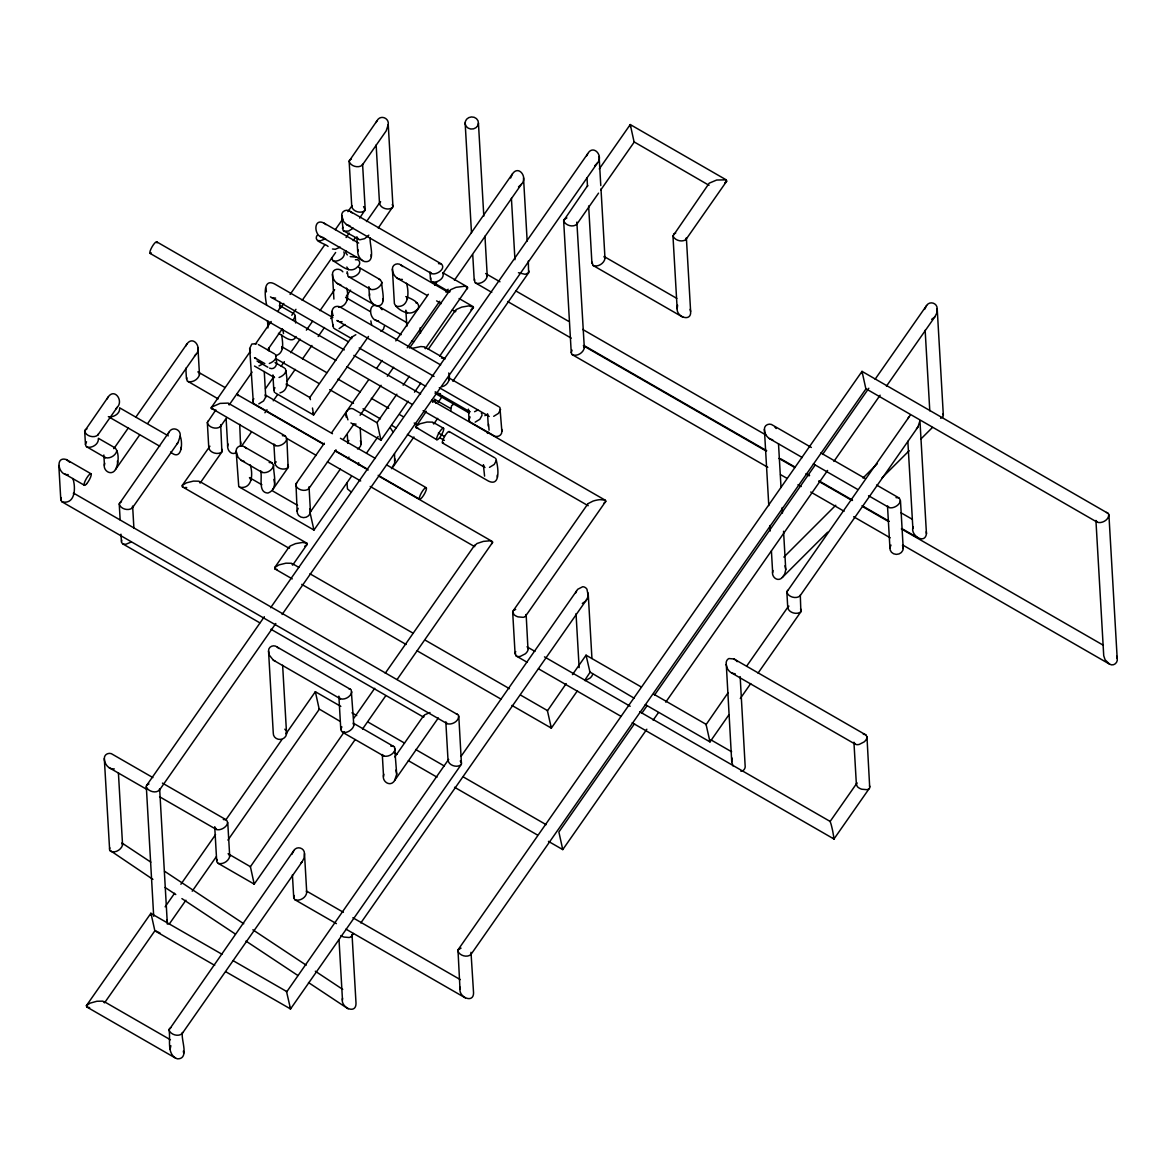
<?xml version="1.0" encoding="UTF-8"?>
<svg xmlns="http://www.w3.org/2000/svg" width="1176" height="1176" viewBox="0 0 1176 1176"><rect width="100%" height="100%" fill="white"/><g stroke="black" fill="none" stroke-linecap="round" stroke-linejoin="round"><path stroke-width="1.5" d="M74.132 493.45L458.375 715.037C460.022 720.594 451.966 725.489 447.056 723.622L62.049 501.858L60.814 500.123L61.314 497.595M72.868 478.514C75.837 487.202 75.602 504.813 62.049 501.858M336.395 923.63L295 899.787L293.75 898.038L294.25 895.509M169.006 1029.941C170.52 1034.807 178.708 1037.173 182.295 1033.395L182.486 1032.455C180.457 1038.922 190.144 1059.326 177.267 1058.826C165.963 1054.343 170.917 1038.878 169.006 1029.941L293.897 850.454C296.969 845.603 304.525 847.881 304.496 853.585L306.716 892.187C306.495 897.435 299.851 901.492 295 899.787M575.637 593.072A13.039 11.481 57.2 0 1 577.784 589.25L582.679 586.75A4.91 4.322 57.2 0 1 586.956 589.22L588.118 595.232A13.039 11.481 57.2 0 1 585.486 601.259L582.311 603.464M471.003 952.31L473.56 992.97C473.472 1003.76 458.905 997.13 459.992 989.119L457.978 949.899L862.023 371.381L1108.483 513.603C1110.144 519.16 1102.074 524.055 1097.179 522.188L865.698 388.609M340.878 935.582A4.91 2.014 23.6 0 0 344.009 937.066L349.081 937.507A13.039 5.336 23.6 0 0 351.947 935.64L352.05 934.67L356.005 1003.113C356.299 1015.3 339.761 1007.082 342.554 998.203M732.971 765.899L731.737 761.842L726.18 662.5A4.91 3.998 -84.7 0 1 728.929 658.545L733.986 658.972L865.859 734.926L866.962 736.764L869.725 787.817A13.039 5.336 23.6 0 1 866.844 789.669L861.788 789.228A4.91 2.014 23.6 0 1 857.495 786.759L856.393 784.671L853.938 742.218L855.04 744.055A13.039 6.203 -44.1 0 0 859.2 744.437L864.095 741.938A4.91 2.337 -44.1 0 0 866.859 737.999L866.962 736.764M731.737 761.842L731.795 759.902A4.91 3.998 -84.7 0 1 732.31 758.197M875.12 379.216L926.6 305.495C929.672 300.659 937.228 302.938 937.198 308.641L943.328 415.143L942.814 417.113L940.624 418.215M153.689 916.236L146.28 785.921L264.335 616.739M458.787 716.037L461.462 764.062C458.258 768.457 448.497 765.694 448.13 760.255L448.629 759.402L286.532 992.118M672.966 235.994L709.216 183.162L716.669 180.031L726.209 179.84L726.709 181.163L685.843 239.669C681.83 242.418 674.906 240.477 672.966 235.994L677.17 308.876C676.582 317.197 691.65 322.312 690.621 311.375L686.372 237.831L685.843 239.669M270.627 607.713L587.632 153.835C593.16 143.825 603.788 155.805 597.481 162.92L282.108 614.475M250.223 866.947L344.377 731.751M309.611 397.811L351.639 337.247L355.828 334.704M547.355 710.951L566.2 683.609M706.012 724.725L728.135 692.664M170.123 1049.271L170.858 1045.714M459.992 989.119L460.139 987.208M527.333 662.382L516.205 655.973L515.206 652.915A4.91 2.337 -44.1 0 1 515.735 651.592M515.676 609.506A13.039 5.336 23.6 0 0 512.81 611.373L513.809 614.431A4.91 2.014 23.6 0 0 518.101 616.885L523.173 617.327A13.039 5.336 23.6 0 0 526.039 615.46L526.142 614.489L528.024 649.887A4.91 2.337 -44.1 0 1 525.275 653.827L520.38 656.355A13.039 6.203 -44.1 0 1 516.205 655.973M221.955 954.236L150.851 913.37L86.362 1005.7L86.862 1007.023L175.489 1058.077M139.547 435.105L115.557 469.459C111.382 476.795 101.856 470.209 104.737 463.226M98.387 438.295L115.263 448.012C119.452 453.275 118.658 463.344 115.557 469.459M180.178 436.105L178.135 442.411L132.344 507.959C128.478 511.266 120.275 509.002 119.232 503.887L169.079 432.092C172.343 425.962 181.295 429.475 180.178 436.105C183.118 443.146 181.663 461.815 170.564 452.025M135.725 417.318L186.852 344.112C193.276 334.704 202.478 348.008 195.892 354.432L147.897 423.154M235.803 452.848C230.378 455.7 226.292 448.629 227.968 443.925M240.58 446.086L239.713 424.374M351.418 476.427L313.963 530.067L238.757 486.658L236.156 451.114C235.861 446.439 241.594 444.278 244.917 447.174L271.979 462.771L273.611 465.475C273.082 473.737 279.094 489.098 267.907 493.053C257.706 492.67 262.527 477.412 260.69 471.532M388.242 124.597L386.184 130.889L362.252 165.169C358.386 168.477 350.183 166.213 349.14 161.097L377.143 120.584C380.392 114.454 389.359 117.968 388.242 124.597L392.96 206.564L378.26 228.026M346.949 482.66L347.479 488.937L351.374 492.171M358.401 464.902L358.68 462.683M394.533 453.789L394.68 463.021L391.505 468.68M438.31 717.963L394.651 780.467C390.476 787.802 380.95 781.217 383.832 774.234M353.726 723.402L394.577 747.01L396.709 774.175L394.651 780.467M443.073 273.2L512.427 173.901C518.851 164.478 528.053 177.782 521.468 184.206L454.406 280.241M856.393 784.671L856.51 783.701M827.625 532.199L782.319 577.46C777.615 582.752 770.545 576.299 772.941 570.522M783.554 531.287L785.759 569.625L784.789 573.903L782.319 577.46M767.796 467.298L572.227 354.652L571.257 352.741L572.05 350.139M683.065 317.314L592.91 265.379L592.116 262.219M576.857 222.088L584.31 347.655C583.59 352.726 576.99 356.857 572.227 354.652M600.995 188.954L604.993 258.382C604.288 263.453 597.673 267.584 592.91 265.379M152.909 879.383L109.647 850.16L104.311 758.593C104.017 753.934 109.75 751.758 113.072 754.669L152.88 777.586M253.384 403.368L249.665 348.537L251.811 344.039L256.677 343.686M266.629 304.937C265.394 299.174 261.88 277.551 274.405 283.842L332.867 317.52M286.415 732.001A6.659 6.071 -3.3 0 1 280.476 739.41A6.659 6.071 -3.3 0 1 273.273 733.133L268.54 651.078C268.246 646.403 273.979 644.227 277.301 647.138L351.227 689.798L353.814 725.21C353.285 730.443 342.598 736.161 340.79 729.487L338.864 696.148M333.896 299.057L332.47 274.39C332.205 268.525 339.908 267.658 342.848 271.818M341.701 215.487C341.393 210.813 347.126 208.652 350.463 211.548L441.338 263.894C446.38 268.569 436.487 275.493 431.577 273.582L346.494 224.572L343.51 221.5L341.701 215.487L343.127 230.569L359.768 239.801L364.678 238.654L368.808 235.156M333.646 328.163C332.382 322.268 327.795 304.363 339.144 306.539M370.175 237.684C369.073 243.638 376.864 263.703 364.251 261.513C359.827 259.617 356.842 254.428 357.989 249.665M346.303 417.304C344.053 411.879 349.845 405.705 354.873 409.895L377.158 422.816L380.95 440.221L350.918 422.919M358.651 267.246L380.26 279.697L381.891 282.402C380.95 288.252 388.33 307.891 375.938 305.657C371.513 303.761 368.514 298.572 369.676 293.809M405.793 296.587C413.834 299.336 425.433 305.892 413.702 312.037C407.293 315.521 396.724 309.126 394.386 303.57L392.402 269.113C392.108 264.453 397.841 262.277 401.178 265.173L448.13 292.221M384.405 326.046L383.376 329.427L380.818 331.206M489.069 430.166L488.569 424.271M499.918 407.396L501.858 431.269C502.152 435.928 496.419 438.104 493.082 435.194L470.665 422.287M495.713 458.434C497.874 464.594 501.608 487.29 488.599 481.16L407.41 434.4M768.795 505.577L764.4 429.402C764.106 424.727 769.839 422.566 773.176 425.462L811.352 447.453M910.239 415.231L786.847 591.895C787.891 597.011 796.108 599.275 799.959 595.967L917.883 427.108L919.941 420.817L926.453 533.772C924.836 545.149 909.651 534.845 913.164 526.774M571.257 352.741L563.642 220.618L587.706 185.499M563.642 220.618C565.156 225.483 573.329 227.85 576.931 224.072L577.122 223.131M457.787 950.84C459.301 955.706 467.475 958.072 471.076 954.295L471.267 953.354M116.88 450.717C115.792 455.421 110.191 458.875 105.487 457.699L86.127 446.454L85.451 444.396L86.524 441.75M259.822 622.824L123.024 544.032L121.51 542.474L121.716 540.034M218.163 398.899L187.116 380.921L186.763 377.57M197.95 348.125L199.479 374.585C198.376 379.289 192.776 382.744 188.072 381.568M252.708 401.295L253.766 398.649M279.741 302.056L280.05 307.539L277.874 311.493M264.262 371.498L265.732 397.018L263.542 400.972L258.823 403.868M281.623 334.734C282.593 342.01 285.077 353.241 275.537 355.725M250.223 464.858C253.09 473.707 252.605 489.348 239.713 487.29M274.508 392.387L273.817 390.314L274.89 387.668M294.588 314.227L295.264 316.285L293.074 320.254M285.283 368.558C287.547 372.542 282.431 376.32 279.065 377.481M285.959 370.631C286.591 378.157 290.046 390.212 279.947 392.887M273.611 465.475C272.523 470.18 266.923 473.634 262.219 472.458L240.962 460.198L237.978 457.126L236.156 451.114M211.283 407.278L220.044 403.397L228.085 403.103L285.239 435.928C290.266 440.603 280.373 447.527 275.478 445.616L211.004 408.043L250.165 351.609M342.451 228.497L342.775 227.203M332.97 326.09L333.293 324.811M347.581 272.935L347.934 276.301L370.499 289.384C375.188 290.56 380.789 287.106 381.891 282.402M346.538 288.105C349.007 295.529 348.022 306.216 338.644 307.318M355.152 739.586L254.207 884.117L218.31 863.434L216.81 861.876L217.001 859.435M162.435 783.098L226.115 819.775C231.157 824.45 221.264 831.373 216.355 829.462L159.583 796.755M227.747 822.48L229.717 856.451C228.614 861.17 223.014 864.625 218.31 863.434M406.484 283.21C409.189 292.118 409.292 308.332 396.018 306.274M411.629 348.464L420.832 346.553L424.257 346.846L425.3 348.713L467.739 287.561L464.946 286.194L456.009 287.341L450.511 289.781L449.702 292.045L431.107 281.24L430.754 277.889M340.79 729.487L341.863 726.856M351.903 691.87C350.801 696.574 345.2 700.043 340.496 698.853L273.332 660.162L269.333 655.135L268.54 651.078M448.732 372.983C450.82 378.731 448.159 385.052 442.22 386.669M491.759 292.368L474.913 282.578L474.56 279.226M484.953 236.156L487.261 276.242C486.173 280.946 480.572 284.401 475.868 283.225M469.709 421.655L469.033 419.582L470.106 416.951M395.254 749.083C394.151 753.787 388.565 757.241 383.861 756.065L342.422 732.192M482.057 415.304L479.881 419.259L475.163 422.155M500.594 409.469L498.418 413.423L493.685 416.319M496.39 460.507L494.214 464.461L489.495 467.357M876.561 485.026L898.832 497.845C903.874 502.52 893.981 509.443 889.071 507.532L868.564 495.728M677.596 305.157L677.17 308.876M109.53 849.057L109.853 847.808M118.408 772.779L122.569 844.956C121.363 849.778 114.733 853.717 110.206 851.057M510.649 177.973L512.427 173.901M209.916 446.189L182.265 485.379L182.353 486.79L289.208 548.339L290.002 546.076L295.514 543.635L302.511 542.459L306.892 543.209L306.965 544.62L292.633 565.156L291.589 563.289L285.93 563.186L278.962 564.906L274.772 567.464L274.861 568.875L292.251 578.886M351.639 337.247L351.727 338.659L334.601 328.795M439.692 356.122L473.531 307.289L468.798 305.892L461.8 307.083L456.288 309.509L455.48 311.772L452.334 309.964M426.344 411.321L415.613 427.079L436.737 439.677M474.354 546.017L476.941 543.533L483.395 541.372L489.951 540.813L492.759 542.18L397.135 679.463M429.975 712.509L424.462 714.949L423.654 717.198L270.95 629.248M84.687 431.033L108.163 397.003C114.587 387.58 123.789 400.898 117.203 407.308L97.799 435.105C93.933 438.413 85.716 436.164 84.687 431.033L85.451 444.396M97.799 435.105L98.137 434.209M132.344 507.959L132.579 506.048M220.676 424.654L221.896 451.907C218.045 455.2 209.828 452.951 208.784 447.821L207.329 422.507L215.855 409.895M208.784 447.821L209.137 446.924M207.329 422.507C208.373 427.623 216.575 429.887 220.441 426.579L220.779 425.668M362.252 165.169L362.59 164.258L365.221 209.725L359.65 218.104M364.869 210.622C361.017 213.929 352.8 211.665 351.756 206.55L352.109 205.638L347.905 211.665M346.009 250.929L345.773 252.855L347.317 254.927M347.214 271.671L346.979 273.596M286.87 438.633L288.135 467.534C284.283 470.841 276.066 468.577 275.022 463.462L276.154 461.815M392.622 207.461C388.756 210.769 380.554 208.505 379.51 203.389L380.627 201.743M297.161 511.34L295.97 483.821L324.341 443.205M295.632 484.733C296.661 489.848 304.878 492.112 308.729 488.804L308.965 486.879M452.848 381.245L528.597 272.803L528.318 261.057M799.959 595.967L800.297 595.056L800.871 611.785C797.019 615.077 788.802 612.828 787.758 607.713L788.89 606.066M291.883 854.364L293.897 850.454M924.571 309.42L926.6 305.495M586.677 155.849L587.632 153.835M296.029 336.498C292.412 344.671 282.828 335.366 278.433 333.337M317.211 235.185C312.757 241.815 325.017 243.256 328.075 246.46M107.089 398.929L108.163 397.003M185.779 346.053L186.852 344.112M168.006 434.017L169.079 432.092M376.055 122.51L377.143 120.584M907.769 418.73L908.842 416.804M146.236 786.906C148.132 791.477 156.379 793.976 159.598 789.728L159.642 788.743L167.359 924.174M182.295 1033.395L302.085 861.89L304.099 857.98L304.496 853.585M886.439 386.169L934.788 316.947L936.802 313.036L937.198 308.641M113.822 448.688L128.419 427.785M255.412 344.083L271.186 321.504M280.638 307.965L283.798 303.452M290.104 294.426L324.782 244.77M335.292 229.717L342.642 219.192M252.105 372.086L229.129 404.985L229.055 403.574M267.76 349.669L282.387 328.736M291.78 315.271L295.955 309.303M302.217 300.321L335.63 252.487M346.082 237.537L349.213 233.054M220.441 426.579L226.718 417.583M353.197 240.654L355.24 237.728M366.515 221.573L379.848 202.478M265.511 388.653L273.89 376.658M281.211 366.162L284.357 361.664M290.648 352.653L300.071 339.158M306.363 330.162L312.64 321.166M319.975 310.67L334.631 289.663M221.896 451.907L200.126 483.086L199.082 481.205L193.423 481.102L186.455 482.836L182.265 485.379M241.933 445.675L251.326 432.209M264.909 412.761L266.996 409.777M273.258 400.795L277.448 394.813M286.841 381.362L295.205 369.396M302.511 358.915L311.919 345.465M318.181 336.483L324.458 327.516M330.721 318.534L332.808 315.55M346.391 296.102L350.566 290.119M368.456 336.439L313.595 414.981L275.449 393.019M272.611 489.775L288.135 467.534M331.691 432.665L368.47 380.01M376.879 367.985L382.126 360.459M395.798 340.893L428.373 294.265M434.664 285.239L436.766 282.225M308.729 488.804L335.983 449.791M343.319 439.295L353.8 424.286M360.091 415.275L381.039 385.272M387.33 376.276L393.622 367.265M407.249 347.758L439.736 301.247M446.013 292.251L448.115 289.237M409.498 348.081L449.629 290.634M340.276 469.136L310.008 512.471L313.963 530.067L313.507 529.112M274.772 567.464L289.12 546.928M376.996 422.64L396.856 394.195M403.133 385.214L409.395 376.232M428.226 349.287L455.406 310.361M366.589 453.025L378.128 436.487M408.219 401.178L380.95 440.221L380.495 439.28M414.511 392.167L420.802 383.155M159.113 790.581L275.801 623.5M432.621 402.339L434.723 399.34L450.393 408.366M599.26 168.947L630.262 124.568L726.209 179.84M392.902 467.107L413.937 436.972M438.134 402.339L442.338 396.312M437.692 418.347L433.738 424.007L432.695 422.14L427.035 422.037L420.067 423.757L415.878 426.315M576.931 224.072L598.54 193.143M600.789 189.909L634.143 142.178L630.262 124.568L630.439 126.934M165.14 906.814L174.592 893.275M180.898 884.249L215.561 834.622M226.071 819.569L281.74 739.851M285.944 733.839L315.359 691.723L340.82 706.394M150.969 913.34L154.864 930.804L104.532 1002.863L102.9 1001.143L96.888 1001.261L90.052 1003.157L86.362 1005.7M169.109 924.277L185.911 900.228M192.202 891.217L216.355 856.643M227.909 840.105L319.24 709.334L315.359 691.723L315.344 692.752M353.785 718.286L374.732 688.283M385.258 673.216L474.634 545.252M362.517 729.046L385.61 695.957M394.842 756.932L423.58 715.787M513.368 610.535L587.471 504.445M525.466 616.298L605.743 501.358M461.051 756.359L576.534 591.014M225.733 971.714L290.531 1008.949L460.963 764.914M351.374 936.478L353.476 933.465M360.826 922.94L586.736 599.495M572.462 674.627L586.045 655.179L641.302 687.005M577.46 690.724L551.338 728.12L511.913 705.409M584.781 680.257L590.029 672.349L586.045 655.179L586.133 656.59M471.076 954.295L865.903 388.977L862.023 371.381L862.214 373.748M634.525 723.696L558.879 831.991L562.76 849.601L548.442 841.355M641.89 713.156L647.138 705.644M654.488 695.104L815.233 464.946M822.597 454.421L868.814 388.242M646.844 729.223L562.76 849.601L562.231 848.278M653.136 720.197L658.398 712.671M665.748 702.145L827.595 470.429M833.902 461.404L880.133 395.195M747.069 665.543L788.096 606.801M728.797 714.964L709.995 741.894L645.271 704.6M740.292 698.515L750.729 683.565M758.05 673.098L800.871 611.785M830.05 821.568L857.083 782.878M632.188 722.784L833.975 839.002L869.152 788.64M597.481 162.92L594.644 165.904M563.833 219.677L566.891 217.928M169.197 1029L170.887 1027.603M457.978 949.899L461.036 948.15M726.709 181.163L724.769 182.853M344.921 324.458L339.085 328.663M115.821 408.895L117.203 407.308M194.51 356.005L195.892 354.432M176.738 443.984L178.135 442.411M521.468 184.206L518.484 186.911M347.581 458.669L348.978 457.096M916.501 428.696L917.883 427.108M487.408 433.415L488.54 432.283M783.892 557.086L835.754 505.254M862.993 478.044L877.252 463.8M881.985 477.882L909.151 450.731M920.808 439.089L932.45 427.461M300.615 863.331L302.085 861.89M934.788 316.947L931.657 319.328M466.593 289.178L467.475 288.326M473.252 308.068L470.944 309.788M306.965 544.62L304.657 546.34M491.597 543.797L492.479 542.945M349.478 160.186L351.418 158.936M85.025 430.137L86.965 428.873M119.57 502.975L121.51 501.726M207.667 421.596L208.446 420.861M295.97 483.821L296.749 483.086M528.597 272.803L525.187 274.317L518.454 272.744M787.185 590.984L787.964 590.249M353.285 228.173L348.566 231.069L344.083 231.202M484.909 415.701L486.32 414.511M603.994 503.049L605.155 502.181A4.91 1.985 -13.5 0 0 605.052 500.094L431.754 400.281M673.51 234.156L675.685 233.054M146.765 785.068L148.955 783.966M325.576 238.699L320.592 240.786L317.77 240.521M340.29 247.166L335.307 249.268L332.485 249.003M262.292 364.222L258.985 365.912M130.815 542.195L125.832 544.297L123.024 544.032M477.868 410.012L474.56 411.718M454.127 403.941L451.555 405.72L450.702 411.1M269.319 363.472C272.685 362.311 277.815 358.548 275.551 354.564M585.031 680.683L589.926 678.17A4.91 2.337 -44.1 0 0 592.675 674.23M740.895 771.265L742.453 770.883A4.91 3.998 -84.7 0 0 745.202 766.928L740.16 676.612M440.441 393.695L435.002 393.196M356.828 257.176L350.213 256.603M154.864 930.804L214.694 965.364M286.518 991.515L290.531 1008.949M402.383 279.418C396.782 280.197 392.372 274.287 392.402 269.113M275.61 298.087L272.185 297.793M340.437 321.812L342.098 321.695M356.078 424.139L352.668 423.845M114.293 768.913C108.692 769.677 104.282 763.783 104.311 758.593M355.417 259.778C360.091 258.5 361.15 264.482 357.68 266.687C349.992 275.111 340.305 264.482 333.175 260.91L331.544 258.206M438.516 263.644L441.338 263.894M441.397 358.004L445.175 358.886M109.647 416.936C114.16 416.995 120.011 413.511 119.629 408.498M282.416 435.679L285.239 435.928M269.172 462.506L271.979 462.771M896.024 497.595L898.832 497.845M390.8 746.113L393.622 746.378M223.308 819.525L226.115 819.775M184.808 487.511L186.734 487.555M68.193 474.59C58.403 476.206 54.537 455.671 66.37 459.581L90.875 473.693M735.279 673.863L731.781 673.054A13.039 10.613 -84.7 0 1 727.356 668.497L726.121 664.44M160.068 933.068L155.673 930.863M89.655 1007.612L86.862 1007.023M418.406 428.446L415.966 427.726M213.811 409.41L211.357 408.689M277.315 569.596L274.861 568.875M350.007 225.91L346.494 224.572M323.841 237.64C313.58 237.684 312.772 216.825 324.297 223.278L358.651 243.064M340.79 284.812C335.924 284.077 332.499 279.138 332.47 274.39M378.554 320.974C368.309 321.019 367.485 300.159 379.01 306.613L406.661 322.547M772.72 439.824C767.855 439.089 764.429 434.15 764.4 429.402M258.764 361.914L260.528 362.34M269.598 368.161C275.008 370.558 278.374 363.487 275.816 359.239M244.476 461.536L240.962 460.198M432.062 281.873C436.928 283.328 445.175 278.271 442.779 272.832M333.175 260.91C338.041 262.351 346.288 257.309 343.892 251.855M378.981 279.388L380.26 279.697M348.89 276.933C353.755 278.389 362.002 273.332 359.606 267.893M415.981 302.894L417.274 303.202M113.969 447.703L115.263 448.012M87.083 447.086C91.934 448.335 98.681 444.308 98.358 438.971M348.978 688.857L350.272 689.165M605.052 500.094L599.995 499.653A13.039 5.277 -13.5 0 0 592.954 501.123L588.044 503.637A4.91 1.985 -13.5 0 0 587.5 505.165M902.933 545.135L1109.63 664.19C1113.628 666.601 1118.244 662.573 1117.185 658.266L1108.895 514.603M1106.469 512.442L1107.66 512.854M456.361 713.876L457.537 714.288M182.353 486.79L183.309 487.261M411.923 340.878L413.673 341.804M338.673 321.401L336.924 320.489L434.106 376.452M256.206 358.562L254.457 357.636L264.835 363.604M273.332 660.162L275.081 661.088M709.025 185.308L633.938 141.796M676.803 298.395L604.023 256.471L604.993 258.382M820.892 452.951L865.433 478.603M485.629 273.538L499.962 281.784M515.867 290.942L568.375 321.195M582.708 329.442L765.694 434.855M900.963 512.765L912.106 519.175M769.207 438.486L802.326 457.567M813.366 463.932L857.524 489.363M507.65 301.526L571.227 338.144M583.943 345.465L766.708 450.731M781.011 458.978L795.314 467.21M806.427 473.619L809.617 475.457M819.143 480.94L852.527 500.168M862.052 505.665L889.071 521.218M901.786 528.553L917.677 537.697M583.34 345.744L766.208 451.07M778.938 458.405L794.844 467.563M805.972 473.972L809.147 475.81M818.687 481.293L852.085 500.535M863.213 506.944L888.659 521.6M901.375 528.935L1103.338 645.256M443.323 273.053L467.386 286.915M780.511 474.619L786.876 478.279M798.004 484.688L801.179 486.526M810.72 492.024L844.103 511.251M853.644 516.749L890.217 537.814M459.081 298.542L473.178 306.657M397.209 278.212L427.138 295.441M436.59 300.88L441.309 303.614M320.328 236.303L362.502 260.587M337.277 283.475L374.189 304.746M345.597 297.366L370.337 311.611M425.212 347.302L444.219 358.254M375.041 319.637L401.163 334.69M340.878 307.45L440.662 364.928M449.056 378.01L498.962 406.764M439.295 387.698L489.201 416.451M270.436 296.866L348.067 341.584M359.165 347.978L425.712 386.301M435.208 391.77L470.062 411.85L469.106 411.218M435.943 393.828L469.195 412.982M279.947 305.701L293.632 313.595M156.702 241.844L344.303 349.904M353.844 355.402L420.626 393.872M150.175 253.443L335.851 360.385M346.949 366.794L412.012 404.265M423.125 410.659L588.162 505.724M433.65 422.596L443.602 428.329A6.659 1.588 -60.1 0 1 439.383 437.972A6.659 1.588 -60.1 0 1 437.516 435.723A6.659 1.588 -60.1 0 1 443.602 428.329M449.35 431.651L494.758 457.802M438.383 432.974L444.41 436.458M282.387 347.082L326.854 372.704M337.968 379.098L360.209 391.902M371.322 398.311L388.786 408.366M399.913 414.775L403.089 416.598M414.202 423.007L417.377 424.83M439.603 437.648L444.381 440.383M442.485 442.999L484.997 467.489M258.426 344.612L274.596 353.917M275.801 358.592L318.608 383.258M329.706 389.653L353.491 403.353M363.002 408.822L380.451 418.876M391.549 425.271L396.312 428.005M275.066 362.59L284.327 367.926M257.015 361.003L267.849 367.235M286.753 384.214L309.641 397.4L310.479 399.649M254.501 366.045L274.567 377.614M265.688 395.224L332.485 433.709M340.437 438.28L375.423 458.449M386.566 464.858L426.329 487.761A6.659 1.588 -60.1 0 1 422.11 497.404A6.659 1.588 -60.1 0 1 420.244 495.155A6.659 1.588 -60.1 0 1 426.329 487.761M731.781 673.054L855.04 744.055M254.339 404L324.194 444.234M335.307 450.643L367.059 468.93M378.172 475.339L419.465 499.109M199.435 372.792L224.91 387.463M237.64 394.798L323.62 444.322M334.763 450.746L368.206 470.003M379.348 476.427L492.391 541.533M286.253 438.119L316.344 455.45M327.428 461.83L360.694 480.984M370.19 486.452L474.707 546.664M653.944 694.281L706.041 724.298L709.995 741.894L709.554 740.939M710.98 739.88L731.648 751.787M634.217 698.235L589.558 671.819M261.895 484.762L249.474 477.618L251.105 480.308M272.759 491.024L297.587 505.327M119.687 407.851L168.3 435.855M527.01 646.829L534.948 651.401M544.473 656.884L630.174 706.261M639.7 711.745L830.153 821.436L831.153 824.494A13.039 0.867 78.2 0 1 832.682 830.903L834.078 838.885M108.354 416.627L159.73 446.219M538.461 668.776L621.075 716.375M200.038 481.675L306.892 543.209M292.545 563.745L298.88 567.405M309.964 573.785L412.923 633.085M425.594 640.376L509.443 688.68M520.512 695.045L547.384 710.539L551.338 728.12L550.5 725.871M301.747 584.354L406.117 644.477M417.186 650.842L500.858 699.044M64.709 473.943L84.481 485.32M351.962 712.818L356.74 715.567M367.882 721.976L404.5 743.07M415.628 749.48L444.278 765.988M463.388 776.983L546.149 824.67M339.923 721.255L319.034 708.952M394.048 752.419L397.238 754.257M408.366 760.666L437.016 777.174M454.539 787.258L537.3 834.931M109.118 767.693L146.971 789.493M307.054 891.364L343.392 912.282M352.874 917.75L460.286 979.623M228.085 853.747L250.414 866.697L254.207 884.117L253.751 883.161M345.95 929.128L465.373 997.909M232.995 960.601L286.635 991.486M104.047 1001.54L170.417 1039.775M1109.63 664.19L1105.117 659.81L1103.735 655.767L1095.929 520.453L1097.179 522.188M66.37 459.581L69.619 462.153M150.822 862.14L121.892 842.957L122.569 844.956M164.537 871.225L243.741 923.748M252.869 929.804L306.186 965.158M315.315 971.214L342.731 989.398M165.11 887.468L175.783 894.554M181.898 898.596L235.274 933.994M245.96 941.079L297.822 975.463M308.494 982.548L348.155 1008.846M889.071 507.532L887.557 505.974M431.577 273.582L430.063 272.024M358.489 239.507L356.857 236.802L357.695 251.502M348.464 269.716L346.832 267.011M407.499 312.889L405.999 311.331M370.499 289.384L368.985 287.826M197.847 371.881L198.788 372.513M275.478 445.616L273.964 444.058M262.219 472.458L260.704 470.9M104.532 457.067L105.487 457.699M340.496 698.853L338.997 697.294M383.861 756.065L382.347 754.507M216.355 829.462L214.723 826.757L216.678 860.729M390.3 427.755L393.254 432.342M350.463 211.548L352.08 212.915M401.178 265.173L402.78 266.54M324.297 223.278L325.914 224.631M244.917 447.174L246.534 448.541M277.301 647.138L278.918 648.505M447.056 723.622L445.822 721.888L448.085 761.24M363.56 206.623L365.221 209.725M460.242 760.99L461.492 763.077M774.778 426.829L776.145 428.549M380.627 307.98L381.994 309.7M487.687 414.893L488.246 415.804M481.381 413.246L481.94 414.158M406.734 297.219L407.425 299.292M448.453 377.746L449.129 379.819M484.042 466.857L483.365 464.785L484.585 476.133M346.553 297.998L347.229 300.071M279.374 305.466L280.05 307.539M281.755 346.802L282.431 348.875M286.18 383.964L286.856 386.037M273.053 376.055L273.611 376.981M265.056 394.945L265.732 397.018M353.138 723.152L353.814 725.21M229.041 854.393L229.717 856.451M800.533 608.8L801.209 610.873M392.284 204.492L392.96 206.564M287.811 464.564L288.488 466.637M221.558 448.923L222.249 450.996M347.934 419.847L346.111 413.834M833.975 839.002L833.417 837.488M290.399 1008.979L289.796 1007.259M306.304 891.188L306.716 892.187M73.368 493.273L73.779 494.273M942.917 413.996L943.328 415.143M784.98 565.744L785.759 569.625M527.774 647.623L528.112 648.667M869.505 785.803L869.843 786.847M395.915 770.104L396.709 774.175M273.861 479.411L274.655 483.483M237.39 393.74L238.008 395.665M371.631 324.958L370.837 320.886M332.911 315.447L332.117 311.39M283.534 333.572L282.74 329.5M266.438 291.839L265.644 287.782M268.334 324.811L267.54 320.739L267.952 327.942M250.459 352.609L249.665 348.537M312.757 412.747L313.595 414.981L312.478 408.013M436.031 403.339L434.723 399.34L434.797 400.751M584.031 346.567L584.31 347.655M166.845 919.97L167.33 921.984M1116.715 656.208L1117.185 658.266M690.136 309.332L690.621 311.375M183.353 1051.079L183.677 1053.123M151.028 915.148L150.851 913.37M528.832 270.892L528.935 271.906M487.143 275.096L487.261 276.242M199.347 373.439L199.479 374.585M926.276 531.758L926.453 533.772M501.682 429.255L501.858 431.269M497.183 475.222L497.36 477.235M382.788 298.792L382.95 300.806M371.101 254.648L371.278 256.662M180.781 447.439L180.942 449.452M394.769 458.655L394.945 460.801M240.668 441.72L240.845 443.866M117.424 461.021L117.6 463.168M925.144 330.28L929.79 410.821M907.843 441.294L912.885 528.612M900.463 500.55L903.227 548.53M887.542 506.635L889.938 548.09M778.497 443.69L781.026 487.496M782.187 507.562L782.496 513.045M786.847 591.895L787.758 607.713M769.942 525.525L770.265 530.964M771.412 550.927L772.661 572.683M599.113 156.496L600.789 185.588M587 177.723L587.5 186.455M588.632 205.976L591.94 263.468M588.176 593.027L591.94 658.457M576.034 613.666L579.136 667.659M523.526 177.914L527.171 241.168M511.413 198.274L514.956 259.705M512.692 612.343L515.103 654.15M478.441 123.215A6.659 6.071 -3.3 0 1 468.195 128.155A6.659 6.071 -3.3 0 1 468.739 117.629A6.659 6.071 -3.3 0 1 478.441 123.215L483.806 216.119M487.57 413.746L488.275 426.109M465.137 122.774L471.488 232.833M472.752 254.839L474.237 280.52M468.43 409.145L469.033 419.582M430.048 272.538L430.431 279.168M420.17 327.81L420.479 333.293M405.867 310.185L406.808 326.384M376.144 144.957L379.51 203.389M368.867 286.679L369.382 295.646M349.14 161.097L351.756 206.55M382.332 755.139L383.552 776.454M360.194 427.873L361.12 443.837M347.317 434.708L347.817 443.396A6.659 6.071 -3.3 0 1 348.86 440.397M339.026 939.83L342.495 1000.188M309.082 487.893L310.464 511.78M295.264 316.285L295.646 322.974M272.935 374.909L273.817 390.314M269.098 347.743L269.304 351.345M273.935 444.631L275.022 463.462M282.622 665.234L286.562 733.574M292.412 874.826L293.75 898.038M226.174 419.567L227.703 446.145M185.823 368.191L186.44 378.863M132.682 507.062L133.902 528.23M119.232 503.887L120.158 519.939M120.981 534.198L121.393 541.327M103.856 454.994L104.458 465.446M58.815 465.505L60.814 500.123M360.385 440.78A6.659 6.071 -3.3 0 1 357.519 448.982M443.499 442.896A6.659 1.588 -60.1 0 1 444.396 436.781A6.659 1.588 -60.1 0 1 449.526 432.18M309.729 508.708A6.659 6.071 -3.3 0 1 303.496 517.631A6.659 6.071 -3.3 0 1 298.204 508.326M284.842 729.223A6.659 6.071 -3.3 0 1 285.827 730.516M733.986 658.972A13.039 10.613 -84.7 0 1 737.19 661.676M863.316 734.324A13.039 6.203 -44.1 0 1 865.859 734.926M151.381 252.943A6.659 1.588 -60.1 0 1 151.924 247.092A6.659 1.588 -60.1 0 1 157.025 242.903M902.492 545.473A6.659 6.071 -3.3 0 1 896.274 554.381A6.659 6.071 -3.3 0 1 890.982 545.091M86.598 483.836A6.659 1.588 -60.1 0 0 91.184 473.957A6.659 1.588 -60.1 0 0 85.245 480.734A6.659 1.588 -60.1 0 0 86.598 483.836"/></g></svg>
